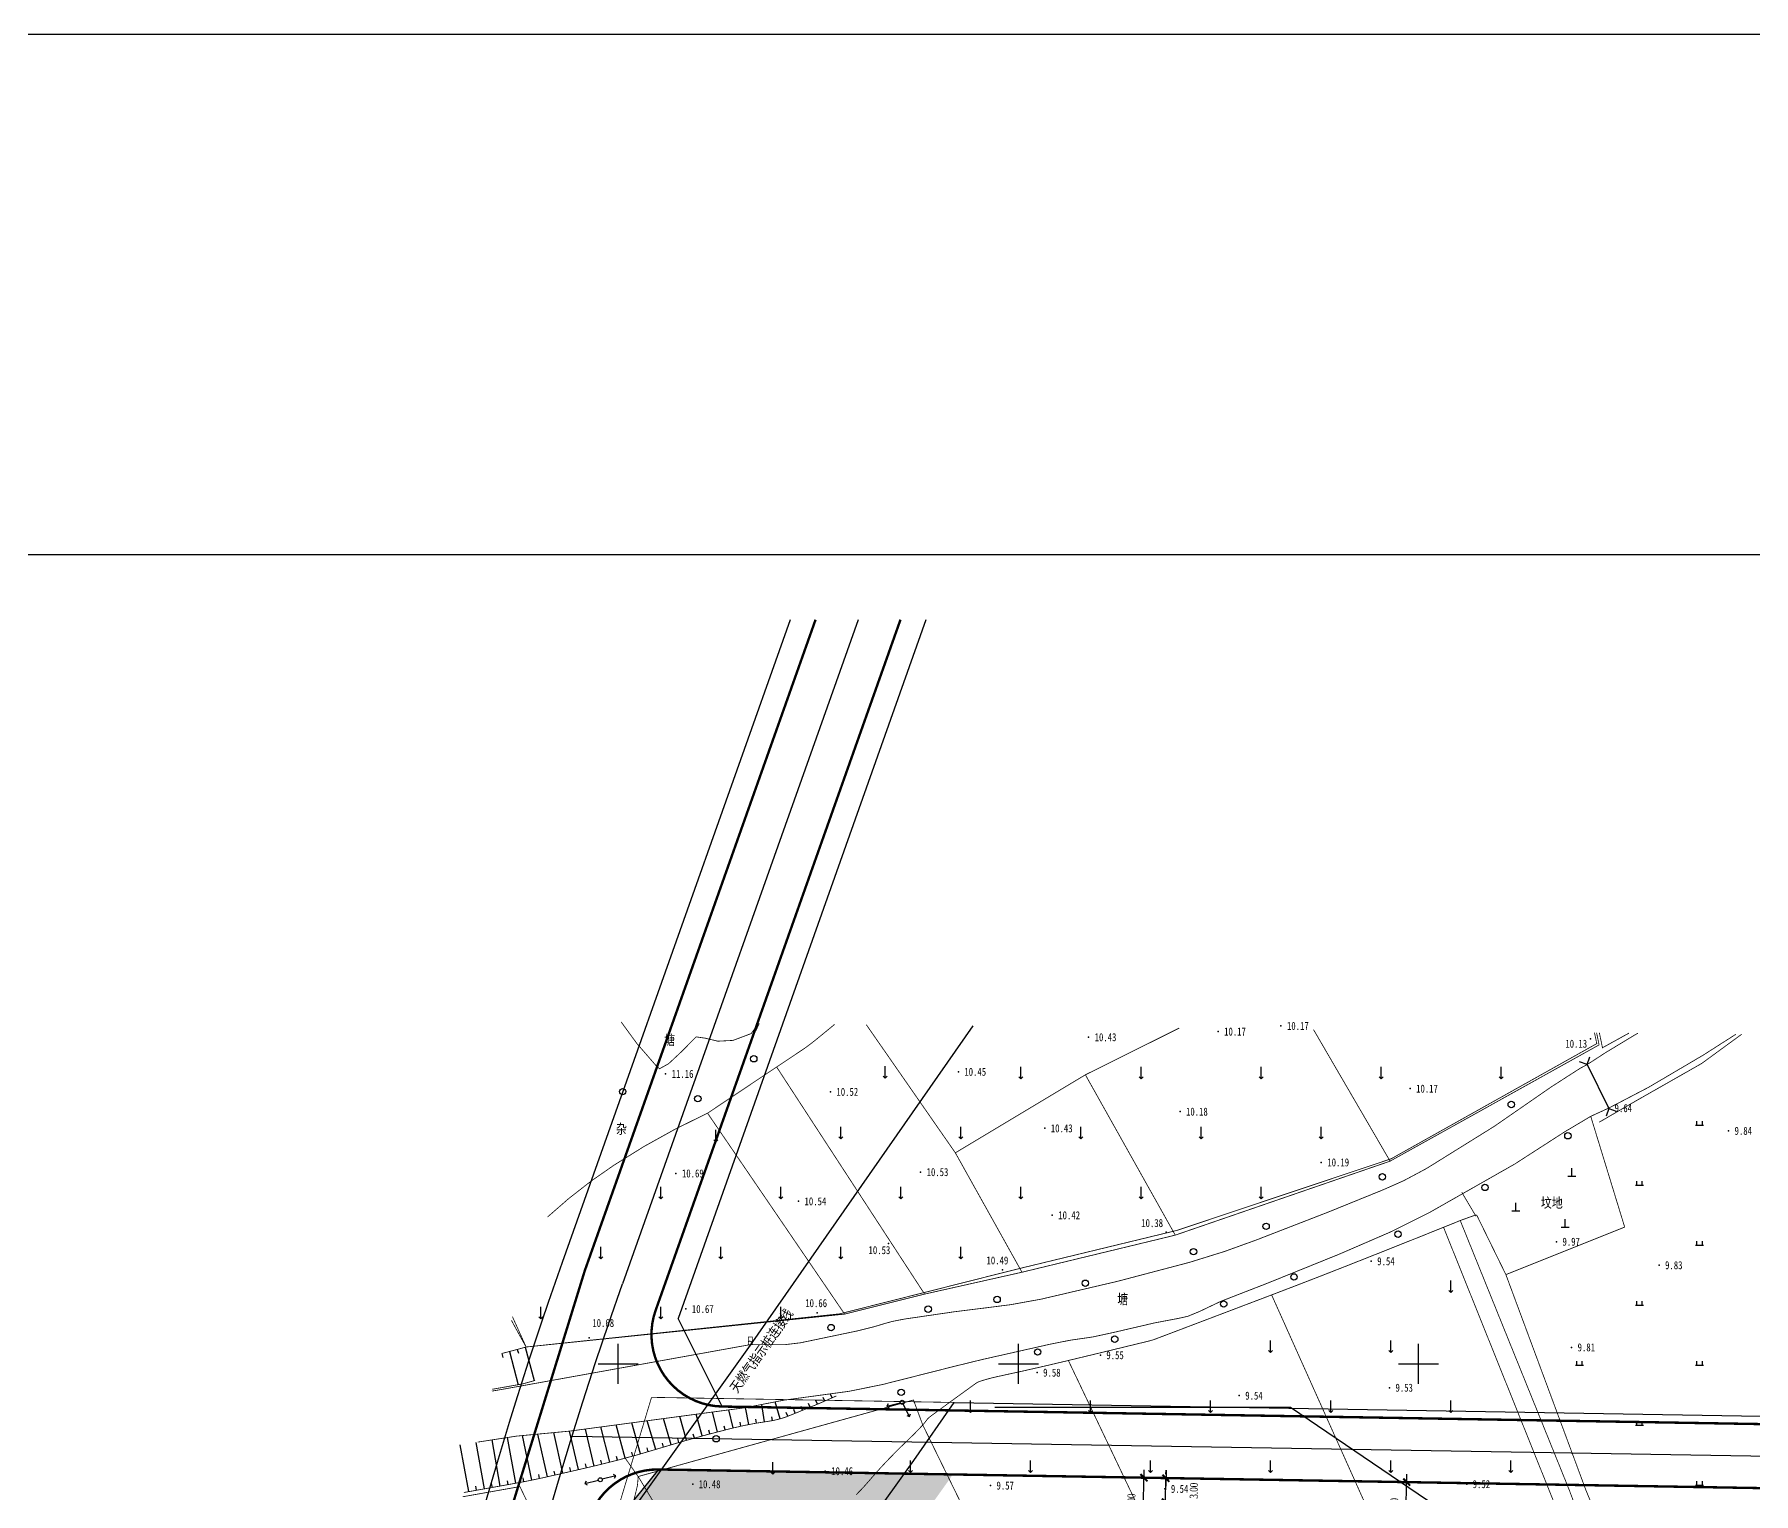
# Model space of a CAD drawing. Header units: millimetres. Extents: x -439850 to 440374, y 3556331 to 3581716.
# Drawn here: x 439712.8 to 439927.6, y 3581533.9 to 3581716.3 of the extents above; entities that cross this region are included whole.
import ezdxf
from ezdxf.enums import TextEntityAlignment as Align

# ---------------------------------------------------------------- set-up
doc = ezdxf.new("R2010")
doc.units = ezdxf.units.MM
doc.header["$LTSCALE"] = 1000
doc.header["$MEASUREMENT"] = 0
doc.linetypes.add('CENTER', pattern=[2, 1.25, -0.25, 0.25, -0.25])
doc.linetypes.add('X3', pattern=[5, 4, -1])
for name, color, linetype in [('10G2防护绿地_H', 104, 'Continuous'), ('14中心线', 1, 'CENTER'), ('14缘石线', 7, 'Continuous'), ('14道路红线', 7, 'Continuous'), ('17特殊管线', 62, 'Continuous'), ('18标注', 7, 'Continuous'), ('dx', 250, 'Continuous'), ('TG_SUNBUILD', 41, 'Continuous'), ('标注', 7, 'Continuous')]:
    doc.layers.add(name, color=color, linetype=linetype)
doc.styles.add('HZ', font='', dxfattribs={"width": 0.8})
doc.styles.add('坐标标注', font='times.ttf', dxfattribs={"width": 0.75})
doc.styles.get('HZ').set_extended_font_data('SimSun')
doc.dimstyles.new('FAST', dxfattribs={"dimtxt": 1, "dimasz": 0.5, "dimexe": 0.5, "dimexo": 0.5, "dimgap": 1, "dimtad": 1, "dimzin": 4, "dimdsep": 46, "dimtxsty": '坐标标注', "dimblk": '尺寸起止点', "dimcen": 1, "dimadec": 1, "dimazin": 1, "dimtfac": 1, "dimtmove": 2, "dimatfit": 3, "dimldrblk": 'ARCHTICK', "dimfxl": 1.25, "dimarcsym": 0})

# ---------------------------------------------------------------- blocks, each defined once
blk = doc.blocks.new('GC154')
for p, q in [((4, 0), (0.5, 0)), ((4, 0), (3.5, 0.5)), ((3.5, -0.5), (4, 0))]:
    blk.add_line(p, q)
blk.add_circle((0, 0), 0.5)
blk = doc.blocks.new('GC244')
for p, q in [((0, 0), (2, 0)), ((1, 0), (1, 2))]:
    blk.add_line(p, q)
blk = doc.blocks.new('GC120')
for p, q in [((0, -1.5), (0, 1.5)), ((-0.5, -1), (0, -1.5)), ((0, -1.5), (-0.5, -1)), ((0, -1.5), (0.5, -1))]:
    blk.add_line(p, q)
blk = doc.blocks.new('GC119')
for p, q in [((-1, 0), (1, 0)), ((-0.700000000000003, 0), (-0.700000000000003, 1)), ((0.6999999999999958, 0), (0.6999999999999958, 1))]:
    blk.add_line(p, q)
blk = doc.blocks.new('GC180')
at = {"linetype": 'Continuous'}
blk.add_circle((0, 0), 0.8, dxfattribs=at)
blk = doc.blocks.new('GC440')
blk.add_circle((0, 0), 0.8)
blk = doc.blocks.new('尺寸起止点')
for p, q in [((-2, 0), (2, 0)), ((0, -2), (0, 2))]:
    blk.add_line(p, q)
blk.add_lwpolyline([(-0.8838834764832197, -0.8838834764831631, 0.5, 0.5, 0), (0.8838834764831061, 0.8838834764832197, 0, 0, 0)], format="xyseb")
blk = doc.blocks.new('*D85')
at = {"layer": '18标注', "color": 0, "lineweight": -2, "ltscale": 0.02, "transparency": 16777216}
for p, q in [((439848.0905071422, 3581535.983199588), (439851.9095538185, 3581535.918649063)), ((439851.3166760625, 3581530.427884455), (439851.401175301, 3581535.427170393)), ((439847.9891080575, 3581529.984056464), (439851.8081547322, 3581529.919505938))]:
    blk.add_line(p, q, dxfattribs=at)
at = {"layer": 'Defpoints', "color": 0, "ltscale": 0.02, "transparency": 16777216}
for p in [(439847.5905785486, 3581535.991649512), (439851.4096252248, 3581535.927098987), (439847.4891794639, 3581529.992506388)]:
    blk.add_point(p, dxfattribs=at)
at = {"layer": '18标注', "color": 0, "lineweight": -2, "ltscale": 0.02, "transparency": 16777216, "xscale": 0.5, "yscale": 0.5, "zscale": 0.5}
for p, rotation in [((439851.4096252248, 3581535.927098987), 89.03166395466577), ((439851.3082261386, 3581529.927955862), 269.0316639546658)]:
    blk.add_blockref('尺寸起止点', p, dxfattribs=dict(at, rotation=rotation))
at = {"layer": '18标注', "color": 0, "ltscale": 0.02, "transparency": 16777216, "insert": (439849.8490476143, 3581532.953047778), "char_height": 1, "attachment_point": 5, "rotation": 89.03166395466579, "style": '坐标标注'}
blk.add_mtext('6.00', dxfattribs=at)
blk = doc.blocks.new('_ArchTick')
at = {"color": 0, "linetype": 'ByBlock', "const_width": 0.4}
blk.add_lwpolyline([(-0.5, -0.5), (0.5, 0.5)], dxfattribs=at)
blk = doc.blocks.new('*D86')
at = {"layer": '18标注', "color": 0, "lineweight": -2, "ltscale": 0.02, "transparency": 16777216}
for p, q in [((439854.0496270337, 3581535.862474118), (439854.6500235627, 3581535.852326059)), ((439854.0994455006, 3581532.864167022), (439854.150094969, 3581535.860775983)), ((439854.1585448929, 3581536.360704577), (439854.1669948166, 3581536.86063317)), ((439853.998977566, 3581532.865865158), (439854.5993740942, 3581532.855717098)), ((439854.0909955767, 3581532.364238429), (439854.0825456528, 3581531.864309835))]:
    blk.add_line(p, q, dxfattribs=at)
at = {"layer": 'Defpoints', "color": 0, "ltscale": 0.02, "transparency": 16777216}
for p in [(439853.54969844, 3581535.870924042), (439854.150094969, 3581535.860775983), (439853.4990489723, 3581532.874315081)]:
    blk.add_point(p, dxfattribs=at)
at = {"layer": '18标注', "color": 0, "lineweight": -2, "ltscale": 0.02, "transparency": 16777216, "xscale": 0.5, "yscale": 0.5, "zscale": 0.5}
for p, rotation in [((439854.150094969, 3581535.860775983), 269.0316639546658), ((439854.0994455006, 3581532.864167022), 89.03166395466577)]:
    blk.add_blockref('尺寸起止点', p, dxfattribs=dict(at, rotation=rotation))
at = {"layer": '18标注', "color": 0, "ltscale": 0.02, "transparency": 16777216, "insert": (439857.6545472482, 3581534.302810289), "char_height": 1, "attachment_point": 5, "rotation": 89.03166395466579, "style": '坐标标注'}
blk.add_mtext('3.00', dxfattribs=at)
blk = doc.blocks.new('*D87')
at = {"layer": '18标注', "color": 0, "lineweight": -2, "ltscale": 0.02, "transparency": 16777216}
for p, q in [((439884.4757380253, 3581535.368206909), (439884.7416697114, 3581535.363712062)), ((439884.1487919554, 3581529.872947456), (439884.2332911939, 3581534.872233392)), ((439884.3743389408, 3581529.369063785), (439884.6402706253, 3581529.364568938))]:
    blk.add_line(p, q, dxfattribs=at)
at = {"layer": 'Defpoints', "color": 0, "ltscale": 0.02, "transparency": 16777216}
for p in [(439883.9758094316, 3581535.376656832), (439884.2417411177, 3581535.372161986), (439883.874410347, 3581529.377513709)]:
    blk.add_point(p, dxfattribs=at)
at = {"layer": '18标注', "color": 0, "lineweight": -2, "ltscale": 0.02, "transparency": 16777216, "xscale": 0.5, "yscale": 0.5, "zscale": 0.5}
for p, rotation in [((439884.2417411177, 3581535.372161986), 89.03166395466577), ((439884.1403420315, 3581529.373018862), 269.0316639546658)]:
    blk.add_blockref('尺寸起止点', p, dxfattribs=dict(at, rotation=rotation))
at = {"layer": '18标注', "color": 0, "ltscale": 0.02, "transparency": 16777216, "insert": (439882.6811635073, 3581532.398110777), "char_height": 1, "attachment_point": 5, "rotation": 89.03166395466579, "style": '坐标标注'}
blk.add_mtext('6.00', dxfattribs=at)

msp = doc.modelspace()

# ---------------------------------------------------------------- hatches: boundary and pattern name
at = {"layer": '10G2防护绿地_H', "linetype": 'Continuous', "extrusion": (0, 0, -1)}
h = msp.add_hatch(color=256, dxfattribs=at)
edge = h.paths.add_edge_path()
edge.add_line((-439826.7274337128, 3581535.183099649), (-439827.5275071678, 3581536.330760784))
edge.add_line((-439827.5275071678, 3581536.330760784), (-439790.7740122117, 3581536.95197796))
edge.add_line((-439790.7740122117, 3581536.95197796), (-439784.8574548571, 3581529.617900056))
edge.add_arc((-440257.5430701411, 3581393.117683867), 491.9999999147958, 9.231956238049008, 16.107443179353083, ccw=False)
edge.add_line((-439771.9159761605, 3581472.050094879), (-439793.2084545562, 3581488.382933469))
edge.add_line((-439793.2084545562, 3581488.382933469), (-439826.7274337128, 3581535.183099649))
h = msp.add_hatch(color=256, dxfattribs=at)
edge = h.paths.add_edge_path()
edge.add_line((-439826.7274337128, 3581535.183099649), (-439827.5275071678, 3581536.330760784))
edge.add_line((-439827.5275071678, 3581536.330760784), (-439790.7740122117, 3581536.951977959))
edge.add_line((-439790.7740122117, 3581536.95197796), (-439784.8574548572, 3581529.617900056))
edge.add_arc((-440257.5430701374, 3581393.117683869), 491.9999999109198, 369.2319562380787, 376.10744317938395, ccw=False)
edge.add_line((-439771.9159761605, 3581472.050094879), (-439793.2084545561, 3581488.382933469))
edge.add_line((-439793.2084545562, 3581488.382933469), (-439826.7274337128, 3581535.183099648))

# ---------------------------------------------------------------- linework, layer by layer
at = {"layer": '14中心线', "extrusion": (0, 0, -1)}
msp.add_line((439779.9545975491, 3581541.135421864), (440145.0589526268, 3581534.964332661), dxfattribs=at)
msp.add_lwpolyline([(-439815.6848951429, 3581643.156749289), (-439786.2628535945, 3581560.135519463, -0.0829066098406264), (-439757.5666517655, 3581397.973709494), (-439757.0618237661, 3581345.996616601)], format="xyb", dxfattribs=at)
at = {"layer": '14缘石线', "extrusion": (0, 0, -1), "const_width": 0.3}
msp.add_lwpolyline([(-439810.3801954931, 3581643.156749289), (-439781.5500514281, 3581561.805697819, -0.0829066098406264), (-439752.5668875813, 3581398.022269753), (-439752.2772423953, 3581368.20040026)], format="xyb", dxfattribs=at)
at = {"layer": '14道路红线', "extrusion": (0, 0, -1)}
msp.add_lwpolyline([(-439807.1973757035, 3581643.156749289), (-439778.7223701285, 3581562.807804833, -0.0829066098406264), (-439749.5670290703, 3581398.051405906), (-439749.2773838847, 3581368.229536413)], format="xyb", dxfattribs=at)
at = {"layer": '14道路红线', "extrusion": (0, 0, -1), "const_width": 0.3}
for points in [[(-439820.9895947923, 3581643.156749289), (-439790.393896229, 3581556.823769356)], [(-439798.7248415018, 3581544.818733629), (-440126.1070130849, 3581539.285234628)], [(-439790.7740122117, 3581536.95197796), (-440126.0162635064, 3581531.285625836)]]:
    msp.add_lwpolyline(points, dxfattribs=at)
at = {"layer": '14道路红线', "extrusion": (0, 0, -1)}
for points in [[(-439824.1724145819, 3581643.156749288), (-439793.2215775241, 3581555.821662344)], [(-439798.7248415018, 3581544.818733629), (-439793.2215775241, 3581555.821662344)], [(-439790.7740122118, 3581536.951977958), (-439784.8574548571, 3581529.617900056)]]:
    msp.add_lwpolyline(points, dxfattribs=at)
at = {"layer": '14道路红线', "extrusion": (0, 0, -1), "const_width": 0.3}
for points in [[(-439790.393896229, 3581556.823769356, -0.5125276230141032), (-439798.7248415018, 3581544.818733629)], [(-439790.7740122118, 3581536.951977958, -0.3387774881834348), (-439781.9752254991, 3581530.450218446)]]:
    msp.add_lwpolyline(points, format="xyb", dxfattribs=at)
at = {"layer": '17特殊管线', "color": 44, "linetype": 'X3', "extrusion": (0, 0, -1)}
for p, q in [((439830.0426767948, 3581592.396887052), (439802.22655245, 3581552.496194642)), ((439802.22655245, 3581552.496194642), (439771.4135524499, 3581509.47419464))]:
    msp.add_line(p, q, dxfattribs=at)
at = {"layer": '18标注', "color": 4, "ltscale": 0.02}
msp.add_lwpolyline([(439698.1239420025, 3581173.155137408), (440374.4135912933, 3581173.155137408), (440374.4135912933, 3581716.309998549), (439698.1239420025, 3581716.309998549)], close=True, dxfattribs=at)
at = {"layer": 'dx', "color": 250, "linetype": 'Continuous'}
for p, q in [((439906.791994879, 3581587.567355642, 10.067), (439905.8462742848, 3581587.892284478, 5.0335)), ((439906.791994879, 3581587.567355642, 10.067), (439907.1169322077, 3581588.513073318, 5.0335)), ((439906.791994879, 3581587.567355642, 10.067), (439909.4799822875, 3581582.065464701, 4.6935)), ((439909.4799822875, 3581582.065464701, 9.387), (439909.1550449588, 3581581.119747024, 4.6935)), ((439909.4799822875, 3581582.065464701, 9.387), (439910.4257028817, 3581581.740535865, 4.6935)), ((439774.0826019065, 3581552.22151054), (439775.243601943, 3581548.05428374)), ((439785.7225524425, 3581547.674194644), (439785.7225524425, 3581552.674194643)), ((439835.7225524425, 3581547.674194644), (439835.7225524425, 3581552.674194643)), ((439885.7225524425, 3581547.674194643), (439885.7225524425, 3581552.674194643)), ((439771.1828491747, 3581551.453038999), (439771.2998262464, 3581550.966923876)), ((439772.1517512189, 3581551.700364552), (439773.235755601, 3581547.550987118)), ((439773.1182304852, 3581551.957032753), (439773.2485184032, 3581551.474314817)), ((439783.2225524425, 3581550.174194644), (439788.2225524425, 3581550.174194644)), ((439833.2225524425, 3581550.174194644), (439838.2225524425, 3581550.174194644)), ((439883.2225524425, 3581550.174194643), (439888.2225524425, 3581550.174194643)), ((439811.5319962109, 3581545.506352794), (439811.3322347299, 3581545.964705167)), ((439812.447592959, 3581545.908405332), (439812.2453029241, 3581546.365647379)), ((439794.276462512, 3581540.601646984), (439793.4296246725, 3581543.585389291)), ((439796.2035446643, 3581541.136600085), (439795.4652312672, 3581543.857014132)), ((439798.1366671873, 3581541.649296635), (439797.4945968498, 3581544.127806193)), ((439800.0756401417, 3581542.13939575), (439799.5255410993, 3581544.398808906)), ((439802.0291132088, 3581542.567287006), (439801.6178212063, 3581544.677996081)), ((439804.0003224665, 3581542.904157919), (439803.6792796045, 3581545.086331283)), ((439805.9620946638, 3581543.282163916), (439805.3539209374, 3581545.410598348)), ((439806.90928567, 3581543.601668382), (439806.7292536079, 3581544.0681231)), ((439807.8367880152, 3581543.975416087), (439807.6487655272, 3581544.438707671)), ((439808.7631319913, 3581544.352049721), (439808.5745208962, 3581544.815101988)), ((439809.6889965867, 3581544.729860264), (439809.4997971891, 3581545.192672467)), ((439810.6134072413, 3581545.111199885), (439810.4193932917, 3581545.572014528)), ((439778.8215324119, 3581536.482238922), (439777.6652632139, 3581541.558661346)), ((439780.7706969086, 3581536.930142499), (439779.6540288765, 3581541.747217788)), ((439782.718127393, 3581537.385526246), (439781.6272589492, 3581542.010519306)), ((439784.6615125917, 3581537.857790463), (439783.5517691794, 3581542.267319804)), ((439786.5968805844, 3581538.361898115), (439785.475959727, 3581542.524077645)), ((439788.5236568183, 3581538.897908504), (439787.4085079116, 3581542.781950702)), ((439790.4413154449, 3581539.465675344), (439789.3505305563, 3581543.041088)), ((439792.3556769665, 3581540.044508465), (439791.3872042673, 3581543.312855234)), ((439797.169366926, 3581541.395734759), (439797.0411920783, 3581541.879018067)), ((439799.1054132933, 3581541.897277285), (439798.9828196567, 3581542.382006434)), ((439801.0498961194, 3581542.364665981), (439800.942913719, 3581542.853078013)), ((439803.0127649418, 3581542.747149886), (439802.9285396661, 3581543.239996364)), ((439804.9889950688, 3581543.053491533), (439804.897863402, 3581543.545107814)), ((439767.0464714924, 3581534.181420657), (439765.99918065, 3581540.037938623)), ((439769.0152596615, 3581534.533184609), (439767.9780237934, 3581540.343516985)), ((439770.9841531011, 3581534.884358862), (439769.9568391424, 3581540.649091053)), ((439772.9520350948, 3581535.241137406), (439771.8978417555, 3581540.948825976)), ((439774.9159915188, 3581535.618759461), (439773.7772210601, 3581541.192695525)), ((439776.8706626347, 3581536.041822117), (439775.6781859859, 3581541.371625733)), ((439789.4836586026, 3581539.17783185), (439789.3417152785, 3581539.657251958)), ((439791.3977252673, 3581539.757642707), (439791.2529120003, 3581540.236203744)), ((439793.3152666809, 3581540.325846341), (439793.1759812793, 3581540.806045388)), ((439795.2392325079, 3581540.871901227), (439795.1054934918, 3581541.353674434)), ((439779.7963296167, 3581536.705255274), (439779.6843536537, 3581537.192546698)), ((439781.744630697, 3581537.156899769), (439781.6307846904, 3581537.643757688)), ((439783.6907716585, 3581537.617743498), (439783.5727534824, 3581538.103606913)), ((439785.6302375992, 3581538.105847644), (439785.504209253, 3581538.589695144)), ((439787.5613755934, 3581538.625924407), (439787.4273714724, 3581539.107623943)), ((439769.9996932336, 3581534.70884545), (439769.9118996701, 3581535.201068811)), ((439771.9683866301, 3581535.061134669), (439771.8791950991, 3581535.553106639)), ((439773.9350023488, 3581535.424818721), (439773.8411465144, 3581535.915922203)), ((439775.8944397812, 3581535.825137174), (439775.7881471405, 3581536.313699782)), ((439777.8463088868, 3581536.261094265), (439777.7362046181, 3581536.748812009)), ((439768.030852407, 3581534.357376344), (439767.9429114187, 3581534.849573388))]:
    msp.add_line(p, q, dxfattribs=at)
at = {"layer": 'dx', "color": 250, "linetype": 'Continuous', "const_width": 0.1000000014901161, "flags": 128}
msp.add_lwpolyline([(439698.123942006, 3581651.321028497), (440374.4135912922, 3581651.321028495), (440374.4135912908, 3581173.155137391), (439698.1239420047, 3581173.155137392)], close=True, dxfattribs=at)
for points in [[(439830.0426767878, 3581592.396887054), (439802.2265524425, 3581552.496194644), (439771.4135524424, 3581509.474194643), (439756.4927086005, 3581498.028850913)], [(439925.369298653, 3581591.350112917), (439925.2769789997, 3581591.288258765), (439921.3264635009, 3581588.762954379), (439914.4466709278, 3581584.708785529), (439909.4629823122, 3581582.109463855), (439908.2350535703, 3581581.548280216), (439907.2330261295, 3581581.084467869), (439903.9659419691, 3581579.144271366), (439897.7319970742, 3581575.122776232), (439887.0153913477, 3581569.027793648), (439882.1426582091, 3581566.603476162), (439875.8608399179, 3581563.881539373), (439866.782581576, 3581560.207431768), (439863.4711530017, 3581558.923134729), (439860.9878111523, 3581557.955644524), (439858.3720885248, 3581556.707178274), (439856.878026613, 3581556.090589747), (439855.5455687107, 3581555.800216935), (439852.762245923, 3581555.2766514), (439847.6925471127, 3581554.095412476), (439845.04460916, 3581553.520503289), (439843.7230298369, 3581553.324568925), (439842.2052924735, 3581553.106552589), (439839.6870055599, 3581552.61027649), (439831.1114752056, 3581550.673332876), (439827.6409691504, 3581549.822352023), (439818.7180366781, 3581547.564324817), (439814.5962857554, 3581546.727726228), (439806.4089423644, 3581545.611465571), (439801.6178212063, 3581544.677996081), (439779.619384388, 3581541.742594938), (439773.0085338163, 3581541.120342076), (439768.1781159722, 3581540.374415765)], [(439913.1283735444, 3581591.484529553), (439912.6864834215, 3581591.232232007), (439908.9072919209, 3581588.938570512), (439907.5500785666, 3581588.048428824), (439906.7919948774, 3581587.56735564), (439906.4930212, 3581587.402483586), (439905.9193029415, 3581587.095948601), (439902.3215147977, 3581584.78089366), (439895.1742945006, 3581579.833116982), (439886.685279858, 3581574.55000189), (439883.8544693737, 3581573.039464288), (439881.2942735584, 3581571.905333835), (439874.369216267, 3581569.093790808), (439865.440960295, 3581565.63101691), (439861.4619007504, 3581564.193480138), (439857.1134971388, 3581562.842264523), (439848.106540528, 3581560.468012811), (439838.5669846962, 3581558.239588733), (439834.8023910553, 3581557.55543318), (439831.7672370317, 3581557.166550153), (439827.8034455116, 3581556.674311516), (439821.5032636879, 3581555.753766099), (439819.9916539266, 3581555.462380136), (439819.2314533579, 3581555.253847447), (439817.5631655843, 3581554.755921196), (439815.5966268657, 3581554.26874174), (439808.491855187, 3581552.783492494), (439806.5365459458, 3581552.551702761), (439802.146178703, 3581552.542344645), (439771.4455251459, 3581547.003233304), (439769.9360002284, 3581546.744634569)], [(439907.6979703262, 3581591.544160383), (439907.9881512752, 3581590.178185678), (439882.296224451, 3581575.779777132), (439855.5458311611, 3581566.836023097), (439835.6286597366, 3581562.010941463), (439813.3892094711, 3581556.40128566), (439774.2174468749, 3581552.259160991), (439772.5048875853, 3581556.053765411)], [(439786.0944474044, 3581592.879479105), (439788.0537221866, 3581590.192972951), (439790.4823828809, 3581587.39019031), (439790.8769576456, 3581587.029672657), (439792.0345220589, 3581587.674662569), (439793.6962165307, 3581589.230852396), (439795.4568563938, 3581591.020632534), (439796.6544047981, 3581590.845615874), (439798.1700269117, 3581590.477496344), (439800.0691163268, 3581590.577906386), (439802.3425411035, 3581591.431308939), (439803.2301059458, 3581592.691313785)], [(439786.0944474037, 3581592.879479105), (439788.053722188, 3581590.19297295), (439790.4823828766, 3581587.390190311), (439790.8769576457, 3581587.029672658), (439792.0345220589, 3581587.674662568), (439793.6962165402, 3581589.230852409), (439795.4568563936, 3581591.020632534), (439796.6544047937, 3581590.845615874), (439798.1700269124, 3581590.477496343), (439800.0691163267, 3581590.577906386), (439802.3425411035, 3581591.431308939), (439803.2301059457, 3581592.691313785)], [(439802.1359732186, 3581552.542322892), (439806.5365459476, 3581552.551702762), (439808.4918551857, 3581552.783492494), (439815.5966268524, 3581554.268741735), (439817.5631655877, 3581554.755921196), (439819.2314533469, 3581555.25384744), (439819.9916539319, 3581555.462380137), (439821.5032636867, 3581555.753766097), (439827.8034454917, 3581556.674311514), (439831.7672370441, 3581557.166550153), (439834.8023910582, 3581557.555433181), (439838.5669847101, 3581558.239588738), (439848.1065405456, 3581560.468012813), (439857.113497122, 3581562.842264523), (439861.4619007437, 3581564.193480135), (439865.4409602907, 3581565.631016904), (439874.369216251, 3581569.093790801), (439881.2942735688, 3581571.90533384), (439883.8544693796, 3581573.039464288), (439886.6852798573, 3581574.55000189), (439895.1742944933, 3581579.83311698), (439902.3215148093, 3581584.780893669), (439905.9193029412, 3581587.095948598), (439906.4930212274, 3581587.402483607), (439906.791994879, 3581587.567355642), (439907.5500785486, 3581588.048428833), (439908.9072919195, 3581588.938570511), (439912.6864834156, 3581591.232232006), (439913.1283735402, 3581591.484529553)], [(439803.3450432493, 3581592.690051668), (439802.934983271, 3581591.811560294), (439802.6933840514, 3581591.481584861)], [(439814.0177495066, 3581556.369329137), (439824.0055657231, 3581558.871346472), (439836.1703437585, 3581561.604372901), (439855.3259922566, 3581566.239408914), (439882.1644833394, 3581575.486412832), (439908.2757543182, 3581590.017007411), (439907.9633600613, 3581591.541246159)], [(439827.8483953575, 3581576.525070979), (439816.7198805612, 3581592.543183632)], [(439827.6409692305, 3581549.822352049), (439831.1114752131, 3581550.673332876), (439839.6870055751, 3581552.610276489), (439842.205292471, 3581553.106552589), (439843.7230299754, 3581553.324568944), (439845.0446091612, 3581553.520503289), (439847.6925471069, 3581554.095412481), (439852.7622459181, 3581555.276651398), (439855.5455687115, 3581555.800216937), (439856.8780266123, 3581556.090589747), (439858.3720885278, 3581556.707178278), (439860.9878111417, 3581557.955644519), (439863.4711532331, 3581558.92313478), (439866.782581586, 3581560.20743178), (439875.8608399137, 3581563.881539375), (439882.1426582192, 3581566.603476165), (439887.0153913555, 3581569.027793648), (439897.7319970676, 3581575.122776231), (439903.9659419737, 3581579.144271368), (439907.233026124, 3581581.084467867), (439908.2350535306, 3581581.548280162), (439909.4629823216, 3581582.109463864), (439914.4466709337, 3581584.708785535), (439921.3264635061, 3581588.762954378), (439925.2769789996, 3581591.288258776), (439925.3692986366, 3581591.350112917)], [(439855.809187119, 3581592.113947031), (439844.0950624876, 3581586.276003139), (439827.8483953575, 3581576.525070979), (439836.1703437585, 3581561.604372901)], [(439872.5943634376, 3581591.92963033), (439882.1644833394, 3581575.486412832)], [(439908.2846729612, 3581580.352116442), (439912.8748243245, 3581583.015699127), (439921.0929575245, 3581587.694959835), (439926.084488549, 3581591.342259473)], [(439908.3071980603, 3581591.537470501), (439908.700251683, 3581589.660473918), (439912.0249986316, 3581591.496645625)], [(439805.5187087933, 3581587.252756305), (439824.0055657231, 3581558.871346472)], [(439906.791994879, 3581587.567355642), (439909.4799822875, 3581582.065464701)], [(439844.0950624876, 3581586.276003139), (439855.3259922566, 3581566.239408914)], [(439814.0177495066, 3581556.369329137), (439796.8878891539, 3581581.481802333)], [(439896.6293234579, 3581561.30873887), (439911.4740370714, 3581567.243727169), (439907.2330261295, 3581581.084467869)], [(439892.8846886691, 3581568.611072681), (439891.122031575, 3581571.597610084)], [(439912.3299128242, 3581507.701946085), (439902.3883922929, 3581533.473243817), (439888.8424286913, 3581567.220656463)], [(439867.362833383, 3581558.767607092), (439882.2437801501, 3581525.549257499)], [(439814.0177495066, 3581556.369329137), (439774.2174468749, 3581552.259160991)], [(439769.936000227, 3581546.744634563), (439771.4455251152, 3581547.003233293), (439802.1349732474, 3581552.54032292)], [(439801.9775524425, 3581552.513064457), (439801.9775524425, 3581553.513064457), (439802.4775524425, 3581553.513064457), (439802.4775524425, 3581552.513064457)], [(439801.9775524425, 3581552.908925611), (439802.0755061937, 3581552.989714334), (439802.1968220021, 3581552.986846621), (439802.2804939728, 3581552.912655319), (439802.4065513377, 3581552.900774306), (439802.4775524425, 3581552.986460299)], [(439871.2931833535, 3581489.022809602), (439841.9673116257, 3581550.572594005)], [(439768.1781159721, 3581540.374415764), (439773.0085338241, 3581541.120342076), (439779.6193843922, 3581541.742594938), (439801.6178212215, 3581544.677996083), (439806.4089423634, 3581545.61146557), (439814.5962857618, 3581546.72772623), (439818.7180366765, 3581547.564324816), (439827.6409692305, 3581549.822352049)], [(439823.7746672847, 3581542.514621606), (439822.6186681934, 3581545.635561945), (439788.2183068436, 3581536.070518254)], [(439823.7746672847, 3581542.514621606), (439853.9735254605, 3581480.76284583)], [(439788.2183068436, 3581536.070518254), (439786.5968805844, 3581538.361898115)], [(439798.075237284, 3581519.81185196), (439788.2183068436, 3581536.070518254)], [(439761.2640206048, 3581515.319125482), (439769.7903041834, 3581518.190534892), (439778.4419265155, 3581524.437227872), (439773.4405422764, 3581534.813350312), (439766.2927130266, 3581533.542094891)], [(439904.5403503314, 3581534.408240859), (439914.2053328754, 3581508.521873433)], [(439916.6108250819, 3581510.394767586), (439906.6393152481, 3581534.341254524)]]:
    msp.add_lwpolyline(points, dxfattribs=at)
for points in [[(439812.7651450834, 3581592.586610271, -0.0032238822222138), (439810.171932793, 3581590.461622057, -0.022572607886261), (439808.6820014784, 3581589.36407183, -0.0003507548770746), (439808.2732452602, 3581589.090943037, 5.20911197896e-05), (439805.5187087933, 3581587.252756305, 0.0002011560761722), (439801.8008275583, 3581584.76897744, 0.0001521536169964), (439796.8878891539, 3581581.481802333)], [(439796.8878891539, 3581581.481802333, 0.0370237910703475), (439785.1992420604, 3581574.985061322, 0.0406662770167126), (439776.8837394791, 3581568.496655115, 0.0034267948484404)], [(439891.0732876258, 3581568.120316686, -0.0020654586053441), (439876.8419193937, 3581562.438633932, -0.0031136376750935), (439867.362833383, 3581558.767607092, -0.0002394891070043), (439852.6664388006, 3581553.189086968, -0.0220389100544046), (439852.5041181972, 3581553.135613587, -0.0088884596504703), (439851.679384808, 3581552.919404415, -0.000758410925674), (439841.9673116257, 3581550.572594005, -0.0062557801152647), (439833.1479707991, 3581548.572011756, 0.0256695749927236), (439831.0178813384, 3581548.001067646, 0.0277327558252984), (439830.6786663837, 3581547.870020902, 0.0417813454630396), (439830.4675228679, 3581547.752573018, 0.0081836779249516), (439830.3255822205, 3581547.653893695, 0.0006756492545477), (439828.6279114484, 3581546.428467222, 0.0018448863974417), (439824.8482150696, 3581543.6710887, 0.0202516742101613), (439824.5151890451, 3581543.404824216, 0.0619196259551297), (439824.2476387947, 3581543.107155732, -0.032597700153859), (439823.7746672847, 3581542.514621606, -0.018046052238039), (439822.0489090022, 3581540.75229241, 0.0117261365778193), (439819.3594824844, 3581538.074420869, 0.0152274126223858), (439817.0666029264, 3581535.531037018, -0.0221209417803681), (439815.4638598005, 3581533.801719279, -0.0192329901030467)], [(439904.5403503314, 3581534.408240859), (439890.9849037565, 3581567.922894499, -0.425908065354944), (439891.0732876258, 3581568.120316686), (439892.8340184293, 3581568.752252588, -0.3820723991470186), (439893.0193888781, 3581568.677065809), (439896.6293234579, 3581561.30873887), (439906.6393152481, 3581534.341254524)], [(439772.3803106747, 3581555.602323756, 8.09602085887e-05), (439772.624536486, 3581555.147660535, 0.0027191054018925), (439773.085612826, 3581554.300709377, 0.0011232812806152), (439774.2174468749, 3581552.259160991)], [(439774.2174468749, 3581552.259160991, -0.0057906577508235), (439771.45136453, 3581551.519579288, -0.0026765312001458), (439771.2390566219, 3581551.466648723, -0.0015861573538062)], [(439770.0003699685, 3581546.977897553, 0.0007347163327777), (439773.7208724739, 3581547.63765213, 0.0226733806102771), (439773.8667325728, 3581547.670623772, 0.0022048699951057), (439775.3471880971, 3581548.083640533)], [(439766.4391600218, 3581534.072789332, -0.0001761441626613), (439771.0705965288, 3581534.899763074, 0.0021431377855858), (439773.6315576319, 3581535.36744305, 0.008496482887356), (439776.2542047915, 3581535.9042898, 0.0033038604180963), (439782.9639540758, 3581537.443570781, 0.0165151268836695), (439790.6797136844, 3581539.538674169, -0.0137966203114639), (439799.9012701012, 3581542.096557187, -0.0270699670994338), (439804.4845293162, 3581542.972592338, 0.0549263402753465), (439806.7209495144, 3581543.530502613, 0.0075840798531893), (439807.1241692179, 3581543.686611959, 0.0010206801457027), (439810.0996870539, 3581544.897887261, 0.0050009911439322), (439811.1395543955, 3581545.33586832, 0.0027913782089599), (439812.9900785165, 3581546.149472466)], [(439827.7054405109, 3581545.329038797), (439822.6439534774, 3581538.0686155), (439789.5759708651, 3581491.898143667), (439773.149687209, 3581479.298020926, -0.0349712834043237), (439789.8885921775, 3581545.968229057), (439827.7054405111, 3581545.329038797)], [(439788.2183068436, 3581536.070518254, -0.0107663770430496), (439788.1377069053, 3581535.066524814, -0.034695923611763), (439788.0844623216, 3581534.758200283, -0.0003123330878051), (439787.6889521221, 3581533.148921224, -0.0003957867101011)]]:
    msp.add_lwpolyline(points, format="xyb", dxfattribs=at)
at = {"layer": 'dx', "color": 250, "linetype": 'Continuous', "flags": 128}
msp.add_lwpolyline([(439773.149687209, 3581479.298020926), (439789.5759708651, 3581491.898143667), (439822.6439534774, 3581538.0686155), (439827.7054405109, 3581545.329038797), (440130.1370241982, 3581540.217261079), (440128.4097480824, 3581426.520785611), (440115.7585021892, 3581411.933394337), (439785.0175585275, 3581359.53758512), (439765.3584004109, 3581376.493300859), (439765.5662744531, 3581397.896013086, -0.0416138493033392), (439773.1496872092, 3581479.298020926)], format="xyb", dxfattribs=at)
at = {"layer": 'dx', "color": 250, "linetype": 'Continuous'}
for p in [(439844.4980318564, 3581590.977035228, 10.43), (439844.4980318564, 3581590.977035228, 10.43), (439860.679749839, 3581591.683010752, 10.173), (439860.679749839, 3581591.683010752, 10.173), (439868.5282522173, 3581592.387389465, 10.17), (439868.5282522173, 3581592.387389465, 10.17), (439907.1849689931, 3581590.790303504, 10.134), (439907.1849689931, 3581590.790303504, 10.134), (439828.2209070348, 3581586.656038056, 10.45), (439828.2209070348, 3581586.656038056, 10.45), (439791.6519483238, 3581586.396687985, 11.16), (439791.6519483238, 3581586.396687985, 11.16), (439884.6684715713, 3581584.553276854, 10.17), (439884.6684715713, 3581584.553276854, 10.17), (439812.2377752007, 3581584.153328977, 10.52), (439812.2377752007, 3581584.153328977, 10.52), (439855.9169347506, 3581581.676441485, 10.18), (439855.9169347506, 3581581.676441485, 10.18), (439909.4629823122, 3581582.109463855, 9.637999999999998), (439909.4629823122, 3581582.109463855, 9.637999999999998), (439839.0238752511, 3581579.594518819, 10.43), (439839.0238752511, 3581579.594518819, 10.43), (439924.4532249499, 3581579.281327407, 9.84), (439924.4532249499, 3581579.281327407, 9.84), (439792.9371444654, 3581573.953967272, 10.69), (439792.9371444654, 3581573.953967272, 10.69), (439823.5070988643, 3581574.122100172, 10.53), (439823.5070988643, 3581574.122100172, 10.53), (439873.5720759879, 3581575.337488956, 10.19), (439873.5720759879, 3581575.337488956, 10.19), (439808.2535073679, 3581570.46691156, 10.54), (439808.2535073679, 3581570.46691156, 10.54), (439839.9538858694, 3581568.724062879, 10.42), (439839.9538858694, 3581568.724062879, 10.42), (439819.5006041469, 3581565.191212738, 10.534), (439819.5006041469, 3581565.191212738, 10.534), (439854.2010091133, 3581566.601396078, 10.378), (439854.2010091133, 3581566.601396078, 10.378), (439902.9521920125, 3581565.421707091, 9.969), (439902.9521920125, 3581565.421707091, 9.969), (439879.8085978561, 3581562.976610246, 9.541), (439879.8085978561, 3581562.976610246, 9.541), (439833.7273831883, 3581561.917353024, 10.492), (439833.7273831883, 3581561.917353024, 10.492), (439915.7686440208, 3581562.479986267, 9.83), (439915.7686440208, 3581562.479986267, 9.83), (439794.1785310209, 3581557.009266998, 10.67), (439794.1785310209, 3581557.009266998, 10.67), (439810.602806365, 3581556.515306279, 10.662), (439810.602806365, 3581556.515306279, 10.662), (439782.0819261808, 3581553.422109227, 10.68), (439782.0819261808, 3581553.422109227, 10.68), (439904.8431213475, 3581552.216243279, 9.81), (439904.8431213475, 3581552.216243279, 9.81), (439845.9622401385, 3581551.234606666, 9.553), (439845.9622401385, 3581551.234606666, 9.553), (439838.06938656, 3581549.058596327, 9.584), (439838.06938656, 3581549.058596327, 9.584), (439863.3186398434, 3581546.184714964, 9.540000000000003), (439863.3186398434, 3581546.184714964, 9.540000000000003), (439882.0888091094, 3581547.174799886, 9.53), (439882.0888091094, 3581547.174799886, 9.53), (439795.0275519142, 3581535.112383485, 10.48), (439795.0275519142, 3581535.112383485, 10.48), (439811.5919270717, 3581536.742132191, 10.46), (439811.5919270717, 3581536.742132191, 10.46), (439891.7318143842, 3581535.12421182, 9.52), (439891.7318143842, 3581535.12421182, 9.52), (439832.2350875971, 3581534.945126602, 9.57), (439832.2350875971, 3581534.945126602, 9.57), (439854.0335178895, 3581534.533716574, 9.540000000000003), (439854.0335178895, 3581534.533716574, 9.540000000000003)]:
    msp.add_point(p, dxfattribs=at)
at = {"layer": 'TG_SUNBUILD', "color": 4}
msp.add_lwpolyline([(439698.12394201, 3581651.321028497), (440374.4135912964, 3581651.321028494), (440374.413591294, 3581173.15513739), (439698.1239420079, 3581173.155137392)], close=True, dxfattribs=at)
at = {"layer": '标注', "color": 120, "ltscale": 0.02, "extrusion": (0, 0, -1)}
msp.add_lwpolyline([(-439832.7965478959, 3581544.735760325), (-439869.7140876527, 3581544.735760326), (-439892.5544076325, 3581529.230802124)], dxfattribs=at)

# ---------------------------------------------------------------- block references
at = {"layer": 'dx', "color": 250, "linetype": 'Continuous', "xscale": 0.5, "yscale": 0.5, "zscale": 0.5}
for name, p in [('GC440', (439802.6599970175, 3581588.280123395)), ('GC120', (439819.0818620665, 3581586.602192555)), ('GC120', (439836.0430204536, 3581586.537835034)), ('GC120', (439851.0427668807, 3581586.537924589)), ('GC120', (439866.0425133079, 3581586.538014144)), ('GC120', (439881.042259735, 3581586.538103698)), ('GC120', (439896.042006162, 3581586.538193253)), ('GC440', (439786.2803017228, 3581584.174902728)), ('GC440', (439795.6738687416, 3581583.300789986)), ('GC180', (439897.3042656241, 3581582.568143767)), ('GC119', (439920.8252814284, 3581580.0009533)), ('GC120', (439797.9257949844, 3581578.643715138)), ('GC120', (439813.5434455904, 3581579.037827487)), ('GC120', (439828.5431920175, 3581579.037917042)), ('GC120', (439843.5429384447, 3581579.038006598)), ('GC120', (439858.5426848717, 3581579.038096152)), ('GC120', (439873.5424312988, 3581579.038185707)), ('GC180', (439904.3798996067, 3581578.656544398)), ('GC180', (439881.19846327, 3581573.524447938)), ('GC244', (439904.3597815563, 3581573.620520758)), ('GC120', (439791.0438707273, 3581571.537819942)), ('GC120', (439806.0436171543, 3581571.537909497)), ('GC120', (439821.0433635814, 3581571.537999052)), ('GC120', (439836.0431100086, 3581571.538088607)), ('GC120', (439851.0428564357, 3581571.538178162)), ('GC120', (439866.0426028628, 3581571.538267717)), ('GC180', (439894.0168825115, 3581572.199580167)), ('GC119', (439913.3254529924, 3581572.501035309)), ('GC244', (439897.3916833106, 3581569.266493118)), ('GC180', (439866.6683772813, 3581567.336729537)), ('GC244', (439903.534645744, 3581567.249946787)), ('GC180', (439883.1524359012, 3581566.361306473)), ('GC119', (439920.8253709834, 3581565.001206873)), ('GC120', (439783.5440422912, 3581564.037901951)), ('GC120', (439798.5437887182, 3581564.037991506)), ('GC120', (439813.5435351454, 3581564.03808106)), ('GC120', (439828.5432815725, 3581564.038170615)), ('GC180', (439857.6025820832, 3581564.169309149)), ('GC180', (439870.1516488057, 3581561.015207772)), ('GC180', (439833.0648312049, 3581558.201153892)), ('GC180', (439844.082559859, 3581560.229238442)), ('GC120', (439889.7401848467, 3581559.80803836)), ('GC120', (439776.044213855, 3581556.53798396)), ('GC120', (439791.0439602822, 3581556.538073515)), ('GC120', (439806.0437067092, 3581556.53816307)), ('GC180', (439824.4475368431, 3581556.984921085)), ('GC180', (439861.3774117208, 3581557.632188834)), ('GC119', (439913.3255425473, 3581557.501288882)), ('GC180', (439812.3177330313, 3581554.685119377)), ('GC180', (439847.7583290353, 3581553.237525866)), ('GC120', (439867.2406099835, 3581552.308030814)), ('GC120', (439882.2403564106, 3581552.308120369)), ('GC180', (439838.1261751658, 3581551.639517304)), ('GC119', (439905.8257141112, 3581550.001370891)), ('GC119', (439920.8254605382, 3581550.001460446)), ('GC180', (439821.0800284656, 3581546.595917253)), ('GC120', (439829.7412886932, 3581544.807933714)), ('GC120', (439844.7410351204, 3581544.808023269)), ('GC120', (439859.7407815475, 3581544.808112823)), ('GC120', (439874.7405279746, 3581544.808202378)), ('GC120', (439889.7402744017, 3581544.808291933)), ('GC119', (439913.3256321021, 3581542.501542454)), ('GC180', (439797.9620605348, 3581540.791023356)), ('GC120', (439805.0316379814, 3581537.099899872)), ('GC120', (439822.2414602571, 3581537.308015723)), ('GC120', (439837.2412066842, 3581537.308105278)), ('GC120', (439852.2409531113, 3581537.308194833)), ('GC120', (439867.2406995384, 3581537.308284387)), ('GC120', (439882.2404459655, 3581537.308373942)), ('GC120', (439897.2401923926, 3581537.308463497)), ('GC119', (439920.8255500933, 3581535.001714019))]:
    msp.add_blockref(name, p, dxfattribs=at)
at = {"layer": 'dx', "color": 250, "linetype": 'Continuous'}
for p, xscale, yscale, zscale, rotation in [((439821.2036938332, 3581545.347558365, 10.616), 0.4999999999777104, 0.4999999999777104, 0.4999999999777104, 194.3956252668371), ((439821.2036938335, 3581545.347558366), 0.5000000000779612, 0.5000000000779612, 0.5000000000779612, 297.78583596338), ((439783.4903891758, 3581535.667496839, 11.747), 0.5000000000581961, 0.5000000000581961, 0.5000000000581961, 193.5786739640235), ((439783.4903891758, 3581535.667496839, 11.747), 0.4999999999777106, 0.4999999999777106, 0.4999999999777106, 14.39562526683715)]:
    msp.add_blockref('GC154', p, dxfattribs=dict(at, xscale=xscale, yscale=yscale, zscale=zscale, rotation=rotation))

# ---------------------------------------------------------------- texts
at = {"layer": 'dx', "color": 250, "linetype": 'Continuous', "style": 'HZ', "width": 0.8}
for s, rotation, p in [('塘', 0.0003420697474519, (439792.1511735933, 3581590.669179308)), ('杂', 0.0003420697474519, (439786.1328151865, 3581579.547703134)), ('坟地', 0.0003420697474519, (439902.3747411177, 3581570.315363204)), ('塘', 0.0003420697474519, (439848.7683118829, 3581558.274167457)), ('天燃气指示桩连接线', 54.80360600921659, (439803.578663932, 3581551.827979041))]:
    msp.add_text(s, height=1.249978868947779, rotation=rotation, dxfattribs=at).set_placement(p, align=Align.MIDDLE)
for s, p in [('10.43', (439845.248022163, 3581590.477048159, 10.42982368250028)), ('10.17', (439861.4297401455, 3581591.183023681, 10.17282802704461)), ('10.17', (439869.2782425238, 3581591.887402395, 10.16982807775914)), ('10.13', (439904.061785414, 3581589.667730832, 10.13382868633344)), ('11.16', (439792.4019386302, 3581585.896700916, 11.15981134196578)), ('10.45', (439828.9708973414, 3581586.156050986, 10.44982334440345)), ('10.52', (439812.9877655073, 3581583.653341907, 10.51982216106452)), ('10.17', (439885.4184618778, 3581584.053289784, 10.16982807775914)), ('9.64', (439910.2129726187, 3581581.609476786, 9.637837071134962)), ('10.43', (439839.7738655575, 3581579.094531749, 10.42982368250028)), ('10.18', (439856.6669250572, 3581581.176454414, 10.17982790871072)), ('9.84', (439925.2032152566, 3581578.781340337, 9.839833656356925)), ('10.19', (439874.3220662944, 3581574.837501886, 10.1898277396623)), ('10.69', (439793.6871347718, 3581573.453980202, 10.68981928724141)), ('10.53', (439824.2570891707, 3581573.622113103, 10.5298219920161)), ('10.54', (439809.0034976744, 3581569.96692449, 10.53982182296768)), ('10.42', (439840.7038761759, 3581568.224075809, 10.41982385154869)), ('10.38', (439851.073306729, 3581567.250787859, 10.37782456155205)), ('9.97', (439903.7021823191, 3581564.921720022, 9.968831475632335)), ('10.53', (439817.0014066553, 3581563.868268678, 10.53382192439673)), ('10.49', (439831.7391781126, 3581562.581300361, 10.49182263440009)), ('9.54', (439880.5585881626, 3581562.476623176, 9.540838710904618)), ('9.83', (439916.5186343274, 3581561.979999198, 9.829833825405343)), ('10.67', (439794.9285213274, 3581556.509279928, 10.66981962533825)), ('10.66', (439809.0964546732, 3581557.24558358, 10.66181976057698)), ('10.68', (439782.4910324728, 3581554.76000249, 10.67981945628983)), ('9.81', (439905.593111654, 3581551.716256208, 9.80983416350218)), ('9.55', (439846.712230445, 3581550.734619596, 9.552838508046516)), ('9.58', (439838.8193768665, 3581548.558609257, 9.58383798399642)), ('9.54', (439864.06863015, 3581545.684727894, 9.53983872780946)), ('9.53', (439882.838799416, 3581546.674812817, 9.529838896857875)), ('10.46', (439812.3419173782, 3581536.242145122, 10.45982317535502)), ('10.48', (439795.7775422207, 3581534.612396415, 10.47982283725819)), ('9.57', (439832.9850779036, 3581534.445139532, 9.569838220664206)), ('9.54', (439854.783508196, 3581534.033729505, 9.53983872780946)), ('9.52', (439892.4818046907, 3581534.62422475, 9.519839065906293))]:
    msp.add_text(s, height=0.9999830951582239, rotation=0.0003420697474519, dxfattribs=at).set_placement(p)

# ---------------------------------------------------------------- dimensions: what is measured, and where the dimension line sits
at = {"layer": '18标注', "color": 3, "ltscale": 0.02}
for p1, p2, distance, picture, middle in [((439847.4891794639, 3581529.992506388), (439847.5905785485, 3581535.991649512), -3.819592162299205, '*D85', (439849.8490476145, 3581532.953047778)), ((439853.4990489724, 3581532.874315081), (439853.54969844, 3581535.870924042), -0.6004822854644484, '*D86', (439857.6545472486, 3581534.302810289)), ((439883.874410347, 3581529.377513709), (439883.9758094315, 3581535.376656832), -0.2659696699702266, '*D87', (439882.6811635077, 3581532.398110777))]:
    dim = msp.add_aligned_dim(p1=p1, p2=p2, distance=distance, dimstyle='FAST', dxfattribs=at)
    dim.commit()
    dim.dimension.update_dxf_attribs({"geometry": picture, "text_midpoint": middle})

doc.saveas('drawing.dxf')
